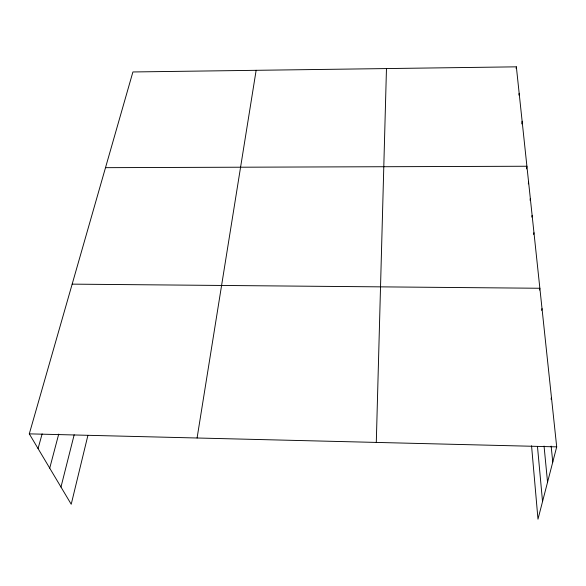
<?xml version="1.0" encoding="UTF-8"?>
<svg xmlns="http://www.w3.org/2000/svg" width="586" height="586" viewBox="0 0 586 586"><rect width="100%" height="100%" fill="white"/><g stroke="black" fill="none" stroke-linecap="round" stroke-linejoin="round"><path stroke-width="0.88" d="M376.293 442.415L386.467 68.569M516.141 68.621L516.354 66.833L132.905 71.961L29.3 433.86L71.221 504.253L87.871 435.53M518.94 95.093L519.167 93.306M521.782 123.932L522.133 121.258M526.528 168.893L526.909 166.241L105.502 167.669M528.33 183.887L528.594 182.129M530.066 200.244L530.33 198.486M531.846 217.091L532.125 215.348M197.086 437.998L256.141 70.313M533.685 234.466L533.963 232.73M539.538 290.048L539.86 288.261L72.166 284.137M541.684 310.375L542.021 308.602M551.045 399.169L551.448 397.411M60.973 487.047L74.173 434.797M516.354 66.833L556.7 446.869L537.985 519.167L531.553 445.792M49.722 468.155L58.717 434.116M38.061 448.576L42.133 433.867M29.3 433.86L556.7 446.869M551.14 446.078L552.766 462.054M544.05 446.063L547.551 482.197M537.479 446.554L542.541 501.572"/></g></svg>
